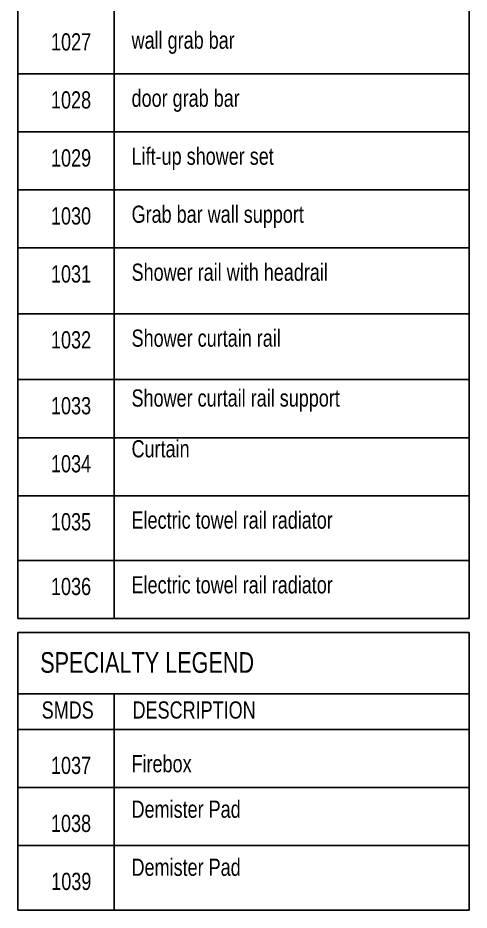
# Model space of a CAD drawing. Header units: inches. Extents: x 274057 to 444617, y 490067 to 635630.
# Drawn here: x 324307 to 325619, y 533701 to 536295 of the extents above; entities that cross this region are included whole.
import ezdxf

# ---------------------------------------------------------------- set-up
doc = ezdxf.new("R2010")
doc.units = ezdxf.units.IN
doc.header["$MEASUREMENT"] = 0
for name, color, linetype in [('CQ SPOT DETAIL DIMENSION', 9, 'Continuous'), ('CQ text label', 3, 'Continuous'), ('CQ-legend tex box', 3, 'Continuous')]:
    doc.layers.add(name, color=color, linetype=linetype)
doc.styles.add('DIM 50', font='romans.shx', dxfattribs={"width": 0.75, "height": 100})

# ---------------------------------------------------------------- blocks, each defined once
blk = doc.blocks.new('SMDS')
at = {"layer": 'CQ-legend tex box'}
for p, q in [((383496.2, 485021.9), (383496.2, 478623.5)), ((383215.9, 480207.1), (384528, 480207.1)), ((383215.9, 480038.4), (384528, 480038.4)), ((383215.9, 479869.7), (384528, 479869.7)), ((383215.9, 479701), (384528, 479701)), ((383215.9, 479509.4), (384528, 479509.4)), ((383215.9, 479317.8), (384528, 479317.8)), ((383215.9, 479149.1), (384527.9, 479149.1)), ((383215.9, 478980.4), (384527.9, 478980.4)), ((383215.9, 478792.2), (384527.9, 478792.2)), ((383215.8, 478623.5), (384527.9, 478623.5)), ((383215.8, 478582.1), (383215.8, 477775.2)), ((383215.8, 478582.1), (384527.9, 478582.1)), ((384527.9, 478582.1), (384527.9, 477775.2)), ((383215.8, 478404.1), (384527.9, 478404.1)), ((383496.2, 478404.1), (383496.2, 477775.2)), ((383215.8, 478300.9), (384527.9, 478300.9)), ((383215.8, 478132.2), (384527.9, 478132.2)), ((383215.8, 477963.5), (384527.9, 477963.5)), ((383215.8, 477775.2), (384527.9, 477775.2))]:
    blk.add_line(p, q, dxfattribs=at)
blk.add_lwpolyline([(383215.9, 485200), (384527.9, 485200), (384527.9, 478623.5), (383215.9, 478623.5)], close=True, dxfattribs=at)
at = {"layer": 'CQ text label', "ltscale": 1000, "style": 'DIM 50'}
for s, insert, char_height, width, attachment_point in [('{\\fArial|b0|i0|c0|p34;wall grab bar}', (383546.5, 480330), 50, 946.817, 1), ('{\\fArial|b0|i0|c0|p34;1027}', (383312.3, 480325), 50, 946.817, 1), ('{\\fArial|b0|i0|c0|p34;1028}', (383312.2, 480156.3), 50, 946.817, 1), ('{\\fArial|b0|i0|c0|p34;door grab bar}', (383546.5, 480161.3), 50, 946.817, 1), ('{\\fArial|b0|i0|c0|p34;Lift-up shower set}', (383546.5, 479992.6), 50, 946.817, 1), ('{\\fArial|b0|i0|c0|p34;1029}', (383312.3, 479987.6), 50, 946.817, 1), ('{\\fArial|b0|i0|c0|p34;1030}', (383312.2, 479818.9), 50, 946.817, 1), ('{\\fArial|b0|i0|c0|p34;Grab bar wall support}', (383546.5, 479823.9), 50, 946.817, 1), ('{\\fArial|b0|i0|c0|p34;Shower rail with headrail}', (383546.5, 479655.2), 50, 946.817, 1), ('{\\fArial|b0|i0|c0|p34;1031}', (383312.2, 479650.2), 50, 946.817, 1), ('{\\fArial|b0|i0|c0|p34;1032}', (383312.2, 479458.6), 50, 946.817, 1), ('{\\fArial|b0|i0|c0|p34;Shower curtain rail}', (383546.5, 479463.6), 50, 946.817, 1), ('{\\fArial|b0|i0|c0|p34;1033}', (383312.2, 479267), 50, 946.817, 1), ('{\\fArial|b0|i0|c0|p34;Shower curtail rail support}', (383546.4, 479289.4), 50, 946.817, 1), ('{\\fArial|b0|i0|c0|p34;Curtain}', (383546.4, 479141.8), 50, 946.817, 1), ('{\\fArial|b0|i0|c0|p34;1034}', (383312.2, 479098.3), 50, 946.817, 1), ('{\\fArial|b0|i0|c0|p34;1035}', (383312.2, 478929.6), 50, 946.817, 1), ('{\\fArial|b0|i0|c0|p34;Electric towel rail radiator}', (383546.4, 478934.5), 50, 946.817, 1), ('{\\fArial|b0|i0|c0|p34;Electric towel rail radiator}', (383546.4, 478746.3), 50, 946.817, 1), ('{\\fArial|b0|i0|c0|p34;1036}', (383312.2, 478741.4), 50, 946.817, 1), ('{\\fArial|b0|i0|c0|p34;SPECIALTY LEGEND}', (383591.7, 478495), 60, 1871.043, 5), ('{\\fArial|b0|i0|c0|p34;SMDS}', (383285.1, 478382.2), 50, 946.817, 1), ('{\\fArial|b0|i0|c0|p34;DESCRIPTION}', (383549.3, 478382.2), 50, 946.817, 1), ('{\\fArial|b0|i0|c0|p34;Firebox}', (383546.4, 478226.1), 50, 946.817, 1), ('{\\fArial|b0|i0|c0|p34;1037}', (383312.2, 478221.2), 50, 946.817, 1), ('{\\fArial|b0|i0|c0|p34;Demister Pad}', (383546.4, 478093.7), 50, 946.817, 1), ('{\\fArial|b0|i0|c0|p34;1038}', (383312.2, 478052.5), 50, 946.817, 1), ('{\\fArial|b0|i0|c0|p34;Demister Pad}', (383546.4, 477925), 50, 946.817, 1), ('{\\fArial|b0|i0|c0|p34;1039}', (383313, 477883.8), 50, 946.817, 1)]:
    blk.add_mtext(s, dxfattribs=dict(at, insert=insert, char_height=char_height, width=width, attachment_point=attachment_point))

msp = doc.modelspace()

# ---------------------------------------------------------------- block references
at = {"layer": 'CQ SPOT DETAIL DIMENSION'}
msp.add_blockref('SMDS', (-58908.5, 55925.5), dxfattribs=at)

doc.saveas('drawing.dxf')
